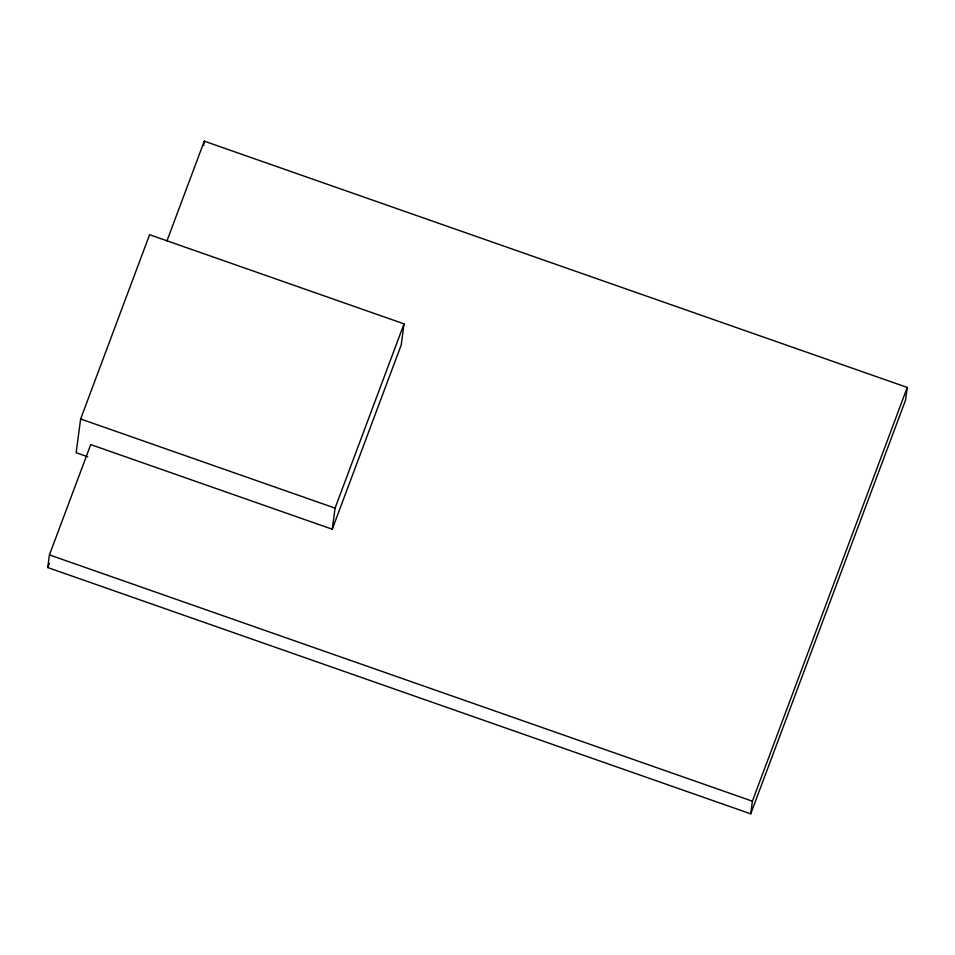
<?xml version="1.0" encoding="UTF-8"?>
<svg xmlns="http://www.w3.org/2000/svg" width="955" height="955" viewBox="0 0 955 955"><rect width="100%" height="100%" fill="white"/><g stroke="black" fill="none" stroke-linecap="round" stroke-linejoin="round"><path stroke-width="1.43" d="M166.946 240.923L204.286 141.161L907.25 387.444L905.567 400.097L750.714 813.839L47.75 567.557L49.433 554.903L90.725 444.588L332.256 529.213L401.219 344.958L404.037 323.864L149.601 234.715L80.638 418.982L76.137 452.718L87.741 456.788M203.725 145.375L204.286 141.161M332.256 529.213L335.074 508.12L404.037 323.864M750.714 813.839L752.397 801.185L907.25 387.444M47.75 567.557L49.314 563.366M80.638 418.982L335.074 508.12M49.433 554.903L752.397 801.185"/></g></svg>
